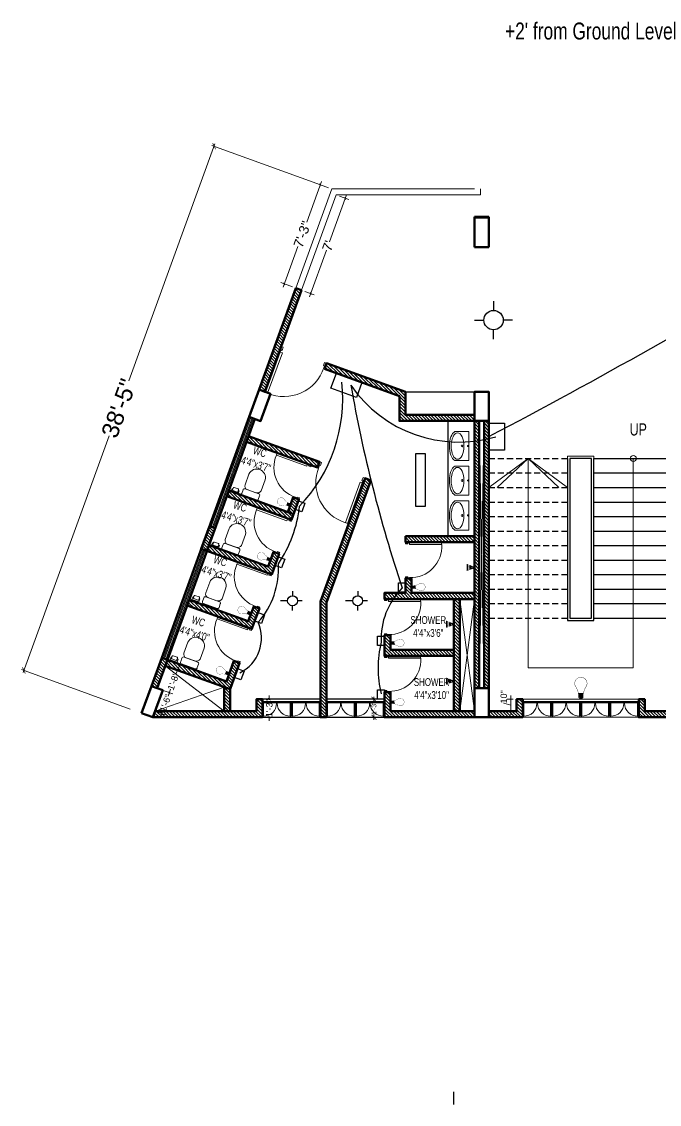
# Model space of a CAD drawing. Header units: inches. Extents: x -20263 to 10253, y -4567 to 3195.
# Drawn here: x 25 to 553, y -1824 to -929 of the extents above; entities that cross this region are included whole.
import ezdxf

# ---------------------------------------------------------------- set-up
doc = ezdxf.new("R2010")
doc.units = ezdxf.units.IN
doc.header["$MEASUREMENT"] = 0
doc.linetypes.add('DASHED2', pattern=[0.375, 0.25, -0.125])
for name, color, linetype, lineweight in [('A-TEXT', 7, 'Continuous', 5), ('ar-DOOR-WOOD', 44, 'Continuous', 0), ('column', 1, 'Continuous', 50), ('Dimension', 18, 'Continuous', 9), ('illustr-TOILET FIXTURE', 171, 'Continuous', 0), ('Main Wall', 250, 'Continuous', 13), ('window', 160, 'Continuous', 9)]:
    doc.layers.add(name, color=color, linetype=linetype, lineweight=lineweight)
for name, color, linetype in [('BOX', 7, 'Continuous'), ('conduit', 160, 'Continuous'), ('e conduit sdb to swicth', 160, 'Continuous'), ('Electrical Installation', 50, 'Continuous'), ('plug ins', 7, 'Continuous')]:
    doc.layers.add(name, color=color, linetype=linetype)
doc.layers.add('hatch brick', color=32, linetype='Continuous', lineweight=0, transparency=0.4)
doc.styles.add('SIMPLE', font='romantic.ttf')
doc.styles.get("Standard").update_dxf_attribs({"font": 'arial.ttf'})
doc.dimstyles.new('Architectural', dxfattribs={"dimtxt": 14, "dimasz": 4, "dimexe": 2, "dimexo": 10, "dimgap": 0.09, "dimtad": 0, "dimdec": 0, "dimzin": 0, "dimdsep": 46, "dimlunit": 4, "dimtxsty": 'Standard', "dimblk": 'ARCHTICK', "dimcen": 0.09, "dimdle": 2, "dimclrd": 256, "dimclre": 256, "dimclrt": 256, "dimadec": 0, "dimazin": 0, "dimtfac": 1, "dimtdec": 0, "dimtofl": 0, "dimtmove": 1, "dimatfit": 2, "dimfxl": 12, "dimtolj": 1, "dimtzin": 0, "dimlwd": -1, "dimlwe": -1, "dimarcsym": 0})
doc.dimstyles.new('Architectural small', dxfattribs={"dimtxt": 8, "dimasz": 2, "dimexe": 3, "dimexo": 3, "dimgap": 0.09, "dimtad": 0, "dimdec": 0, "dimzin": 0, "dimdsep": 46, "dimlunit": 4, "dimtxsty": 'Standard', "dimblk": 'ARCHTICK', "dimcen": 0.09, "dimdle": 3, "dimclrd": 6, "dimclre": 6, "dimclrt": 5, "dimadec": 0, "dimazin": 0, "dimtfac": 1, "dimtdec": 0, "dimtofl": 0, "dimtmove": 1, "dimatfit": 2, "dimfxl": 12, "dimtolj": 1, "dimtzin": 0, "dimlwd": 18, "dimlwe": 18, "dimarcsym": 0})

# ---------------------------------------------------------------- blocks, each defined once
blk = doc.blocks.new('_ArchTick')
at = {"color": 0, "linetype": 'ByBlock', "const_width": 0.15}
blk.add_lwpolyline([(-0.5, -0.5), (0.5, 0.5)], dxfattribs=at)
blk = doc.blocks.new('*D207')
at = {"layer": 'Defpoints', "color": 0, "transparency": 16777216}
for p in [(281.69, -1067.55), (26.85, -1465.56), (124.27, -1500.95)]:
    blk.add_point(p, dxfattribs=at)
at = {"layer": 'Dimension', "transparency": 16777216}
for p, q in [((184.96, -1030.29), (113.81, -1226.18)), ((272.29, -1064.14), (182.4, -1031.49)), ((26.17, -1467.44), (97.33, -1271.55)), ((114.87, -1497.53), (24.97, -1464.88))]:
    blk.add_line(p, q, dxfattribs=at)
at = {"layer": 'Dimension', "transparency": 16777216, "xscale": 4, "yscale": 4, "zscale": 4}
for p, rotation in [((184.28, -1032.17), 70.0371155130217), ((26.85, -1465.56), 250.0371155130217)]:
    blk.add_blockref('_ArchTick', p, dxfattribs=dict(at, rotation=rotation))
at = {"layer": 'Dimension', "transparency": 16777216, "insert": (105.57, -1248.87), "char_height": 14, "attachment_point": 5, "rotation": 70.03712}
blk.add_mtext('\\A1;38\'-5"', dxfattribs=at)
blk = doc.blocks.new('*D209')
at = {"layer": 'Defpoints', "color": 0, "transparency": 16777216}
for p in [(285.2, -1072.55), (292.81, -1075.32), (256.63, -1151.2)]:
    blk.add_point(p, dxfattribs=at)
at = {"layer": 'Dimension', "color": 6, "lineweight": 18, "transparency": 16777216}
for p, q in [((293.84, -1072.5), (279.81, -1111.13)), ((288.02, -1073.58), (295.63, -1076.34)), ((263.22, -1156.79), (277.25, -1118.16)), ((259.45, -1152.22), (267.07, -1154.99))]:
    blk.add_line(p, q, dxfattribs=at)
at = {"layer": 'Dimension', "color": 6, "lineweight": 18, "transparency": 16777216, "xscale": 2, "yscale": 2, "zscale": 2}
for p, rotation in [((292.81, -1075.32), 70.03895655917337), ((264.25, -1153.97), 250.0389565591734)]:
    blk.add_blockref('_ArchTick', p, dxfattribs=dict(at, rotation=rotation))
at = {"layer": 'Dimension', "color": 5, "transparency": 16777216, "insert": (278.53, -1114.64), "char_height": 8, "attachment_point": 5, "rotation": 70.03896}
blk.add_mtext("\\A1;7'", dxfattribs=at)
blk = doc.blocks.new('*D211')
at = {"layer": 'Defpoints', "color": 0, "transparency": 16777216}
for p in [(281.69, -1067.55), (242.38, -1146.03), (251.96, -1149.5)]:
    blk.add_point(p, dxfattribs=at)
at = {"layer": 'Dimension', "color": 6, "lineweight": 18, "transparency": 16777216}
for p, q in [((273.13, -1061.26), (260.89, -1095)), ((278.87, -1066.53), (269.29, -1063.05)), ((241.35, -1148.85), (253.6, -1115.1)), ((249.14, -1148.48), (239.56, -1145))]:
    blk.add_line(p, q, dxfattribs=at)
at = {"layer": 'Dimension', "color": 6, "lineweight": 18, "transparency": 16777216, "xscale": 2, "yscale": 2, "zscale": 2}
for p, rotation in [((272.11, -1064.08), 70.0587109803053), ((242.38, -1146.03), 250.0587109803053)]:
    blk.add_blockref('_ArchTick', p, dxfattribs=dict(at, rotation=rotation))
at = {"layer": 'Dimension', "color": 5, "transparency": 16777216, "insert": (257.24, -1105.05), "char_height": 8, "attachment_point": 5, "rotation": 70.05871}
blk.add_mtext('\\A1;7\'-3"', dxfattribs=at)
blk = doc.blocks.new('*D212')
at = {"layer": 'Defpoints', "color": 0, "transparency": 16777216}
for p in [(434.59, -1489.36), (429.84, -1499.36), (434.59, -1499.36)]:
    blk.add_point(p, dxfattribs=at)
at = {"layer": 'Dimension', "color": 6, "lineweight": 18, "transparency": 16777216}
for p, q in [((423.98, -1492.61), (423.98, -1492.43)), ((429.84, -1494.36), (423.98, -1492.61)), ((431.59, -1489.36), (426.84, -1489.36)), ((429.84, -1486.36), (429.84, -1502.36)), ((431.59, -1499.36), (426.84, -1499.36))]:
    blk.add_line(p, q, dxfattribs=at)
for p, rotation in [((429.84, -1489.36), 90), ((429.84, -1499.36), 270)]:
    blk.add_blockref('_ArchTick', p, dxfattribs=dict(at, rotation=rotation))
at = {"layer": 'Dimension', "color": 5, "transparency": 16777216, "insert": (423.98, -1487.45), "char_height": 8, "attachment_point": 5, "rotation": 90}
blk.add_mtext('\\A1;{\\H0.66667x;10"}', dxfattribs=at)
blk = doc.blocks.new('*D213')
at = {"layer": 'Defpoints', "color": 0, "transparency": 16777216}
for p in [(141.78, -1482.04), (147.2, -1484.01), (135.49, -1499.36)]:
    blk.add_point(p, dxfattribs=at)
at = {"layer": 'Dimension', "color": 6, "lineweight": 18, "transparency": 16777216}
for p, q in [((144.6, -1483.06), (150.02, -1485.03)), ((148.23, -1481.19), (146.42, -1486.16)), ((138.31, -1500.39), (143.73, -1502.36)), ((139.89, -1504.15), (141.69, -1499.18))]:
    blk.add_line(p, q, dxfattribs=at)
at = {"layer": 'Dimension', "color": 6, "lineweight": 18, "transparency": 16777216, "xscale": 2, "yscale": 2, "zscale": 2}
for p, rotation in [((147.2, -1484.01), 70.03895655909592), ((140.91, -1501.33), 250.0389565590959)]:
    blk.add_blockref('_ArchTick', p, dxfattribs=dict(at, rotation=rotation))
at = {"layer": 'Dimension', "color": 5, "transparency": 16777216, "insert": (144.06, -1492.67), "char_height": 8, "attachment_point": 5, "rotation": 70.03896}
blk.add_mtext('\\A1;{\\H0.66667x;1\'-6"}', dxfattribs=at)
blk = doc.blocks.new('*D214')
at = {"layer": 'Defpoints', "color": 0, "transparency": 16777216}
for p in [(143.88, -1461.66), (154, -1465.34), (137.08, -1480.33)]:
    blk.add_point(p, dxfattribs=at)
at = {"layer": 'Dimension', "color": 6, "lineweight": 18, "transparency": 16777216}
for p, q in [((146.7, -1462.68), (156.82, -1466.37)), ((155.02, -1462.52), (152.97, -1468.17)), ((139.9, -1481.35), (150.02, -1485.04)), ((146.18, -1486.83), (148.23, -1481.19))]:
    blk.add_line(p, q, dxfattribs=at)
at = {"layer": 'Dimension', "color": 6, "lineweight": 18, "transparency": 16777216, "xscale": 2, "yscale": 2, "zscale": 2}
for p, rotation in [((154, -1465.34), 70.00234317512712), ((147.2, -1484.01), 250.0023431751271)]:
    blk.add_blockref('_ArchTick', p, dxfattribs=dict(at, rotation=rotation))
at = {"layer": 'Dimension', "color": 5, "transparency": 16777216, "insert": (150.6, -1474.68), "char_height": 8, "attachment_point": 5, "rotation": 70.00234}
blk.add_mtext('\\A1;{\\H0.66667x;1\'-8"}', dxfattribs=at)
blk = doc.blocks.new('DOOR_45')
at = {"layer": 'ar-DOOR-WOOD'}
for p, q in [((-10968.7, 15427.4), (-10963.7, 15427.4)), ((-10968.7, 15427.4), (-10968.7, 15426.4)), ((-10963.7, 15427.4), (-10963.7, 15425.4)), ((-11008.7, 15426.4), (-11008.7, 15424.4)), ((-10968.7, 15426.4), (-11008.7, 15426.4)), ((-11008.7, 15424.4), (-10968.7, 15424.4)), ((-10968.7, 15424.4), (-10968.7, 15426.4)), ((-10968.7, 15426.4), (-10966.7, 15426.4)), ((-10966.7, 15426.4), (-10966.7, 15425.4)), ((-10966.7, 15425.4), (-10963.7, 15425.4)), ((-10968.7, 15382.4), (-10968.7, 15383.4)), ((-10968.7, 15383.4), (-10966.7, 15383.4)), ((-10968.7, 15382.4), (-10963.7, 15382.4)), ((-10966.7, 15384.4), (-10963.7, 15384.4)), ((-10966.7, 15383.4), (-10966.7, 15384.4)), ((-10963.7, 15382.4), (-10963.7, 15384.4))]:
    blk.add_line(p, q, dxfattribs=at)
for points in [[(-10963.7, 15427.4), (-10968.7, 15427.4), (-10968.7, 15426.4), (-10966.7, 15426.4), (-10966.7, 15425.4), (-10963.7, 15425.4)], [(-10968.7, 15426.4), (-11008.7, 15426.4), (-11008.7, 15424.4), (-10968.7, 15424.4)], [(-10968.7, 15383.4), (-10968.7, 15382.4), (-10963.7, 15382.4), (-10963.7, 15384.4), (-10966.7, 15384.4), (-10966.7, 15383.4)]]:
    blk.add_lwpolyline(points, close=True, dxfattribs=at)
blk.add_arc((-10969.9, 15422.3), 38.9, 176.9083, 271.677, dxfattribs=at)
blk = doc.blocks.new('T-FIX-027')
at = {"layer": 'illustr-TOILET FIXTURE'}
for p, q in [((-11843.84, 14568.89), (-11843.84, 14557.43)), ((-11843.84, 14568.89), (-11843.84, 14557.43)), ((-11843.84, 14568.89), (-11819.84, 14568.89)), ((-11843.84, 14568.89), (-11819.84, 14568.89)), ((-11819.84, 14568.89), (-11819.84, 14557.43)), ((-11819.84, 14568.89), (-11819.84, 14557.43))]:
    blk.add_line(p, q, dxfattribs=at)
for centre, radius in [((-11831.91, 14563.34), 0.762), ((-11831.91, 14563.34), 0.762), ((-11831.91, 14568.32), 0.508), ((-11831.91, 14568.32), 0.508)]:
    blk.add_circle(centre, radius, dxfattribs=at)
blk.add_ellipse((-11831.84, 14559.64), major_axis=(-10.93, 0), ratio=0.480383, dxfattribs=at)
blk.add_ellipse((-11831.84, 14559.64), major_axis=(-10.93, 0), ratio=0.480383, dxfattribs=at)
blk.add_ellipse((-11831.84, 14558.89), major_axis=(-12.37, 0), ratio=0.48498, start_param=6.528919, end_param=9.179045, dxfattribs=at)
blk.add_ellipse((-11831.84, 14558.89), major_axis=(-12.37, 0), ratio=0.48498, start_param=6.528919, end_param=9.179045, dxfattribs=at)
blk = doc.blocks.new('stair final')
blk.add_lwpolyline([(-5, 126), (17, 126), (17, -10), (-5, -10)], close=True)
for points in [[(82, 124), (82, -90), (-70, -90), (-70, 124)], [(-37.5, 124), (-37.5, -49), (49.5, -49), (49.5, 122.75)], [(17, 100), (49.5, 124), (82, 100)], [(24.2, 100), (49.5, 124)], [(49.5, 124), (75, 100)], [(82, -8), (82, -90)]]:
    blk.add_lwpolyline(points)
blk.add_circle((-37.5, 124), 2.49)
at = {"layer": 'BOX', "ltscale": 2000}
for p, q in [((-5, 124), (-70, 124)), ((-5, 112), (-70, 112)), ((-5, 100), (-70, 100)), ((-5, 88), (-70, 88)), ((-5, 76), (-70, 76)), ((-5, 64), (-70, 64)), ((-5, 52), (-70, 52)), ((-5, 40), (-70, 40)), ((-5, 28), (-70, 28)), ((-5, 16), (-70, 16)), ((-5, 4), (-70, 4)), ((-5, -8), (-70, -8)), ((0, -8), (-3, -8)), ((15, -8), (12, -8))]:
    blk.add_line(p, q, dxfattribs=at)
at = {"layer": 'BOX', "linetype": 'DASHED2', "ltscale": 20}
for p, q in [((82, 124), (17, 124)), ((82, 112), (17, 112)), ((82, 100), (17, 100)), ((82, 88), (17, 88)), ((82, 76), (17, 76)), ((82, 64), (17, 64)), ((82, 52), (17, 52)), ((82, 40), (17, 40)), ((82, 28), (17, 28)), ((82, 16), (17, 16)), ((82, 4), (17, 4)), ((82, -8), (17, -8))]:
    blk.add_line(p, q, dxfattribs=at)
at = {"layer": 'BOX', "ltscale": 2000}
for points in [[(17, 124), (17, -10), (-5, -10), (-5, 124)], [(-3, 124), (15, 124)]]:
    blk.add_lwpolyline(points, dxfattribs=at)
blk.add_lwpolyline([(15, 124), (15, -8), (-3, -8), (-3, 124)], close=True, dxfattribs=at)
blk = doc.blocks.new('wc')
at = {"linetype": 'Continuous'}
for p, q in [((17795.02, 10409.39), (17795.02, 10412.39)), ((17796.16, 10413.89), (17808.33, 10413.89)), ((17809.55, 10412.39), (17809.55, 10409.39)), ((17795.14, 10404.89), (17795.14, 10395.33)), ((17808.24, 10407.89), (17796.16, 10407.89)), ((17806.43, 10407.89), (17798.79, 10407.89)), ((17809.43, 10395.33), (17809.43, 10404.89)), ((17802.29, 10388.83), (17802.29, 10388.83))]:
    blk.add_line(p, q, dxfattribs=at)
for centre, radius, start, end in [((17796.22, 10412.67), 1.22, 92.83897, 193.07634), ((17808.28, 10412.6), 1.29, 350.39369, 88.03756), ((17796.22, 10409.11), 1.22, 166.9235, 267.16099), ((17798.7, 10404.28), 3.61, 88.6213, 170.30773), ((17806.43, 10404.89), 3, 0, 90), ((17808.21, 10409.24), 1.35, 271.20657, 6.26872), ((17802.2, 10395.91), 7.08, 184.67051, 270.73332), ((17802.38, 10395.91), 7.08, 269.26668, 355.32952)]:
    blk.add_arc(centre, radius, start, end, dxfattribs=at)
blk = doc.blocks.new('nap')
at = {"linetype": 'Continuous'}
for p, q in [((17810.88, 10410.98), (17810.88, 10413.6)), ((17810.88, 10413.6), (17817, 10413.6)), ((17811.65, 10410.98), (17810.88, 10410.98)), ((17811.65, 10410.19), (17811.65, 10411.93)), ((17812.15, 10412.43), (17815.76, 10412.43)), ((17816.26, 10411.93), (17816.26, 10410.19)), ((17817, 10410.98), (17816.26, 10410.98)), ((17817, 10413.6), (17817, 10410.98)), ((17815.76, 10409.69), (17812.15, 10409.69))]:
    blk.add_line(p, q, dxfattribs=at)
for centre, start, end in [((17812.15, 10411.93), 90, 180), ((17812.15, 10410.19), 180, 270), ((17815.76, 10411.93), 0, 90), ((17815.76, 10410.19), 270, 0)]:
    blk.add_arc(centre, 0.5, start, end, dxfattribs=at)
blk = doc.blocks.new('toilet stair block final')
h = blk.add_hatch()
h.set_pattern_fill('ANSI31', color=256, scale=15)
h.set_pattern_definition([(45, (1.7069, -4.6996), (-1.325825, 1.325825), [])])
h.paths.add_polyline_path([(145.14, -46.57), (150.14, -44.75), (150.14, -64.82), (145.14, -64.82)])
at = {"layer": 'hatch brick'}
h = blk.add_hatch(dxfattribs=at)
h.set_pattern_fill('ANSI31', color=256, scale=15)
h.paths.add_polyline_path([(85.96, 283.35), (116.45, 199.41), (121.15, 201.12), (90.63, 285.05)])
h = blk.add_hatch(dxfattribs=at)
h.set_pattern_fill('ANSI31', color=256, scale=15)
edge = h.paths.add_edge_path()
edge.add_line((67.04, 218.27), (65.33, 222.97))
edge.add_line((65.33, 222.97), (0, 199.18))
edge.add_line((0, 199.18), (0, 180.18))
edge.add_line((0, 180.18), (-57, 180.18))
edge.add_line((-57, 180.18), (-57, 175.18))
edge.add_line((-57, 175.18), (5, 175.18))
edge.add_line((5, 175.18), (5, 195.68))
edge.add_line((5, 195.68), (67.04, 218.27))
h = blk.add_hatch(dxfattribs=at)
h.set_pattern_fill('ANSI31', color=256, scale=15)
h.paths.add_polyline_path([(-233, 175.18), (-233, -45.82), (-229, -45.82), (-229, 175.18)])
h = blk.add_hatch(dxfattribs=at)
h.set_pattern_fill('ANSI31', color=256, scale=15)
h.set_pattern_definition([(45, (7, 0), (-1.325825, 1.325825), [])])
h.paths.add_polyline_path([(-225, 175.18), (-225, -45.82), (-221, -45.82), (-221, 175.18)])
h = blk.add_hatch(dxfattribs=at)
h.set_pattern_fill('ANSI31', color=256, scale=15)
h.set_pattern_definition([(45, (164, 0), (-1.325825, 1.325825), [])])
h.paths.add_polyline_path([(-69, 175.18), (-69, -45.82), (-65, -45.82), (-65, 175.18)])
h = blk.add_hatch(dxfattribs=at)
h.set_pattern_fill('ANSI31', color=256, scale=15)
h.paths.add_polyline_path([(-61, 175.18), (-61, -45.82), (-57, -45.82), (-57, 175.18)])
h = blk.add_hatch(dxfattribs=at)
h.set_pattern_fill('ANSI31', color=256, scale=15)
h.set_pattern_definition([(45, (-1.4041, 77.1201), (-1.325825, 1.325825), [])])
h.paths.add_polyline_path([(131.46, 158.06), (72.72, 136.72), (71.01, 141.42), (129.75, 162.76)])
h = blk.add_hatch(dxfattribs=at)
h.set_pattern_fill('ANSI31', color=256, scale=15)
edge = h.paths.add_edge_path()
edge.add_line((28.72, 126.06), (33.42, 127.77))
edge.add_line((33.42, 127.77), (70.4, 25.94))
edge.add_line((70.4, 25.94), (70.4, -69.82))
edge.add_line((70.4, -69.82), (65.4, -69.82))
edge.add_line((65.4, -69.82), (65.4, 25.06))
edge.add_line((65.4, 25.06), (28.72, 126.06))
h = blk.add_hatch(dxfattribs=at)
h.set_pattern_fill('ANSI31', color=256, scale=15)
h.set_pattern_definition([(45, (-1.0627, 76.1802), (-1.325825, 1.325825), [])])
edge = h.paths.add_edge_path()
edge.add_line((94.28, 93.48), (88.13, 110.4))
edge.add_line((88.13, 110.4), (92.83, 112.11))
edge.add_line((92.83, 112.11), (97.27, 99.88))
edge.add_line((97.27, 99.88), (146.14, 117.64))
edge.add_line((146.14, 117.64), (147.85, 112.94))
edge.add_line((147.85, 112.94), (94.28, 93.48))
h = blk.add_hatch(dxfattribs=at)
h.set_pattern_fill('ANSI31', color=256, scale=15)
h.set_pattern_definition([(45, (-56625.152, -18759.7349), (-1.325825215, 1.325825215), [])])
edge = h.paths.add_edge_path()
edge.add_line((157.41, 86.62), (162.11, 88.33))
edge.add_line((162.11, 88.33), (168.94, 69.53))
edge.add_line((168.94, 69.53), (164.23, 67.82))
edge.add_line((164.23, 67.82), (157.4, 86.62))
h = blk.add_hatch(dxfattribs=at)
h.set_pattern_fill('ANSI31', color=256, scale=15)
h.paths.add_polyline_path([(0, 80), (0, 75), (-57, 75), (-57, 80)])
h = blk.add_hatch(dxfattribs=at)
h.set_pattern_fill('ANSI31', color=256, scale=15)
h.set_pattern_definition([(45, (15.3236, 31.0638), (-1.325825, 1.325825), [])])
edge = h.paths.add_edge_path()
edge.add_line((110.66, 48.37), (104.52, 65.29))
edge.add_line((104.52, 65.29), (109.22, 66.99))
edge.add_line((109.22, 66.99), (113.66, 54.77))
edge.add_line((113.66, 54.77), (162.52, 72.52))
edge.add_line((162.52, 72.52), (164.23, 67.82))
edge.add_line((164.23, 67.82), (110.66, 48.37))
h = blk.add_hatch(dxfattribs=at)
h.set_pattern_fill('ANSI31', color=256, scale=15)
h.paths.add_polyline_path([(0, 28), (-57, 28), (-57, 33), (-5, 33), (-5, 45), (0, 45), (0, 33), (17.4, 33), (17.4, 28)])
h = blk.add_hatch(dxfattribs=at)
h.set_pattern_fill('ANSI31', color=256, scale=15)
h.paths.add_polyline_path([(-45, -64.82), (-40, -64.82), (-40, 28), (-45, 28)])
h = blk.add_hatch(dxfattribs=at)
h.set_pattern_fill('ANSI31', color=256, scale=15)
h.set_pattern_definition([(45, (15.3236, 31.0638), (-1.325825, 1.325825), [])])
h.paths.add_polyline_path([(125.34, 7.95), (120.9, 20.17), (125.6, 21.88), (130.04, 9.66), (178.91, 27.41), (180.62, 22.71), (127.05, 3.25)])
h = blk.add_hatch(dxfattribs=at)
h.set_pattern_fill('ANSI31', color=256, scale=15)
h.set_pattern_definition([(45, (17.4023, 0), (-1.325825, 1.325825), [])])
h.paths.add_polyline_path([(-40, -14), (12.4, -14), (12.4, -2), (17.4, -2), (17.4, -19), (-40, -19)])
h = blk.add_hatch(dxfattribs=at)
h.set_pattern_fill('ANSI31', color=256, scale=15)
h.set_pattern_definition([(45, (33.4168, -18.7522), (-1.325825, 1.325825), [])])
h.paths.add_polyline_path([(143.44, -41.87), (137.29, -24.95), (141.99, -23.24), (148.14, -40.16), (197.01, -22.41), (198.72, -27.11), (145.14, -46.57)])
h = blk.add_hatch(dxfattribs=at)
h.set_pattern_fill('ANSI31', color=256, scale=15)
h.paths.add_polyline_path([(201.71, -20.7), (197.01, -22.41), (205.51, -45.81), (210.21, -44.1)])
h = blk.add_hatch(dxfattribs=at)
h.set_pattern_fill('ANSI31', color=256, scale=15)
h.paths.add_polyline_path([(12.4, -64.82), (0, -64.82), (-57, -64.82), (-57, -69.82), (17.4, -69.82), (17.4, -49), (12.4, -49)])
h = blk.add_hatch(dxfattribs=at)
h.set_pattern_fill('ANSI31', color=256, scale=15)
h.paths.add_polyline_path([(-193, -64.82), (-193, -54.82), (-198, -54.82), (-198, -64.82), (-221, -64.82), (-221, -69.82), (-193, -69.82)])
h = blk.add_hatch(dxfattribs=at)
h.set_pattern_fill('ANSI31', color=256, scale=15)
h.paths.add_polyline_path([(-97, -64.82), (-97, -69.82), (-69, -69.82), (-69, -64.82), (-92, -64.82), (-92, -54.82), (-97, -54.82)])
h = blk.add_hatch(dxfattribs=at)
h.set_pattern_fill('ANSI31', color=256, scale=15)
h.paths.add_polyline_path([(118.4, -54.82), (123.4, -54.82), (123.4, -64.82), (207.11, -64.82), (208.92, -69.82), (118.4, -69.82)])
for points in [[(-62, 367), (-62, 362), (57.4, 362), (85.96, 283.35)], [(90.63, 285.05), (60.9, 367), (-57, 367)], [(-229, 175.18), (-225, -45.82)], [(-229, -45.82), (-225, 175.18)], [(-65, -45.82), (-61, 175.18)], [(-65, 175.18), (-61, -45.82)], [(-57, 28), (-45, -64.82)], [(-57, -64.82), (-45, 28)], [(150.14, -64.82), (198.72, -27.11)], [(150.14, -44.75), (207.11, -64.82)]]:
    blk.add_lwpolyline(points)
at = {"color": 0, "lineweight": 50}
for points in [[(85.96, 283.35), (116.45, 199.41), (121.15, 201.12), (90.63, 285.05), (85.96, 283.35)], [(67.04, 218.27), (65.33, 222.97), (0, 199.18), (0, 180.18), (-57, 180.18), (-57, 175.18), (5, 175.18), (5, 195.68), (67.04, 218.27)], [(124.63, 176.85), (197.01, -22.41), (201.71, -20.7), (129.33, 178.56)], [(28.72, 126.06), (33.42, 127.77), (70.4, 25.94), (70.4, -69.82), (65.4, -69.82), (65.4, 25.06), (28.72, 126.06)], [(94.28, 93.48), (88.13, 110.4), (92.83, 112.11), (97.27, 99.88), (146.14, 117.64), (147.85, 112.94), (94.28, 93.48), (94.28, 93.48)], [(157.41, 86.62), (162.11, 88.33), (168.94, 69.53), (164.23, 67.82), (157.4, 86.62)], [(0, 80), (0, 75), (-57, 75), (-57, 80), (0, 80)], [(110.66, 48.37), (104.52, 65.29), (109.22, 66.99), (113.66, 54.77), (162.52, 72.52), (164.23, 67.82), (110.66, 48.37), (110.66, 48.37)], [(0, 28), (-57, 28), (-57, 33), (-5, 33), (-5, 45), (0, 45), (0, 33), (17.4, 33), (17.4, 28), (0, 28)], [(125.34, 7.95), (120.9, 20.17), (125.6, 21.88), (130.04, 9.66), (178.91, 27.41), (180.62, 22.71), (127.05, 3.25), (125.34, 7.95)], [(143.44, -41.87), (137.29, -24.95), (141.99, -23.24), (148.14, -40.16), (197.01, -22.41), (198.72, -27.11), (145.14, -46.57), (143.44, -41.87)], [(12.4, -64.82), (0, -64.82), (0, -64.82), (-57, -64.82), (-57, -69.82), (17.4, -69.82), (17.4, -69.82), (17.4, -49), (12.4, -49), (12.4, -64.82)]]:
    blk.add_lwpolyline(points, dxfattribs=at)
at = {"color": 1, "lineweight": 50}
blk.add_lwpolyline([(-57, 175.18), (-69, 175.18), (-69, 199.18), (-57, 199.18), (-57, 175.18)], dxfattribs=at)
for points in [[(129.33, 178.56), (121.14, 201.12), (111.74, 197.7), (119.93, 175.15)], [(218.32, -66.4), (210.21, -44.07), (200.81, -47.49), (208.92, -69.82)]]:
    blk.add_lwpolyline(points, close=True, dxfattribs=at)
at = {"color": 0, "lineweight": 50}
for points in [[(-61, 175.18), (-61, -45.82), (-57, -45.82), (-57, 175.18)], [(131.46, 158.06), (72.72, 136.72), (71.01, 141.42), (129.75, 162.76)], [(147.85, 112.94), (94.28, 93.48), (92.57, 98.18), (146.14, 117.64)], [(-45, -64.82), (-40, -64.82), (-40, 28), (-45, 28)], [(-40, -14), (12.4, -14), (12.4, -2), (17.4, -2), (17.4, -19), (-40, -19)], [(201.71, -20.7), (197.01, -22.41), (205.51, -45.81), (210.21, -44.1)], [(145.14, -46.57), (150.14, -44.75), (150.14, -64.82), (145.14, -64.82)], [(-193, -64.82), (-193, -54.82), (-198, -54.82), (-198, -64.82), (-221, -64.82), (-221, -69.82), (-193, -69.82)], [(-97, -64.82), (-97, -69.82), (-69, -69.82), (-69, -64.82), (-92, -64.82), (-92, -54.82), (-97, -54.82)], [(118.4, -54.82), (118.4, -54.82), (123.4, -54.82), (123.4, -64.82), (207.11, -64.82), (208.92, -69.82), (118.4, -69.82)]]:
    blk.add_lwpolyline(points, close=True, dxfattribs=at)
blk.add_lwpolyline([(-193, -69.82), (-97, -69.82), (-97, -54.82), (-193, -54.82)], close=True)
at = {"layer": 'BOX', "ltscale": 2000}
for p, q in [((0, 199.18), (-57, 199.18)), ((-57, 175.18), (-57, 80.18)), ((-35, 175.18), (-35, 80.18))]:
    blk.add_line(p, q, dxfattribs=at)
for points in [[(65.4, -69.82), (17.4, -69.82), (17.4, -54.82), (65.4, -54.82)], [(118.4, -69.82), (70.4, -69.82), (70.4, -54.82), (118.4, -54.82)]]:
    blk.add_lwpolyline(points, close=True, dxfattribs=at)
at = {"layer": 'Main Wall', "color": 1, "lineweight": 50}
for points in [[(-233, 175.18), (-221, 175.18), (-221, 199.18), (-233, 199.18), (-233, 175.18)], [(-233, -69.82), (-221, -69.82), (-221, -45.82), (-233, -45.82), (-233, -69.82)], [(-69, -69.82), (-57, -69.82), (-57, -45.82), (-69, -45.82), (-69, -69.82)]]:
    blk.add_lwpolyline(points, dxfattribs=at)
at = {"layer": 'Main Wall', "color": 0, "lineweight": 50}
for points in [[(-233, 175.18), (-233, -45.82), (-229, -45.82), (-229, 175.18)], [(-225, 175.18), (-225, -45.82), (-221, -45.82), (-221, 175.18)], [(-69, 175.18), (-69, -45.82), (-65, -45.82), (-65, 175.18)]]:
    blk.add_lwpolyline(points, close=True, dxfattribs=at)
at = {"layer": 'window', "ltscale": 2000}
for points in [[(158.82, 87.14), (126.05, 177.37)], [(159.76, 87.48), (126.98, 177.71)], [(160.7, 87.82), (127.92, 178.05)], [(198.42, -21.9), (165.65, 68.34)], [(199.36, -21.55), (166.59, 68.68)], [(200.3, -21.21), (167.53, 69.02)]]:
    blk.add_lwpolyline(points, dxfattribs=at)
at = {"extrusion": (0, 0, -1)}
for p, xscale, yscale, zscale, rotation in [((16117.31, 4701.45), 0.8888892124533201, 0.8888892124533201, -0.8888892124533201, 69.99006771556789), ((3281.08, -12023.71), 0.6666666666666669, 0.6666666666666669, -0.6666666666666669, 340.0389565718659), ((3264.7, -12068.82), 0.6666666666666669, 0.6666666666666669, -0.6666666666666669, 340.0389565718659), ((3248.31, -12113.94), 0.6666666666666669, 0.6666666666666669, -0.6666666666666669, 340.0389565718659), ((3231.93, -12159.05), 0.6666666666666669, 0.6666666666666669, -0.6666666666666669, 340.0389565718659)]:
    blk.add_blockref('DOOR_45', p, dxfattribs=dict(at, xscale=xscale, yscale=yscale, zscale=zscale, rotation=rotation))
blk.add_blockref('stair final', (-151, 20.18))
at = {"extrusion": (0, 0, -1), "zscale": -1, "rotation": 160.0389565718658}
for name, p in [('wc', (20158.79, 3822.37)), ('nap', (20157.38, 3822.57)), ('wc', (20142.41, 3777.25)), ('nap', (20141, 3777.46)), ('wc', (20126.36, 3733.08)), ('nap', (20124.95, 3733.28)), ('wc', (20108.27, 3683.26)), ('nap', (20106.86, 3683.46))]:
    blk.add_blockref(name, p, dxfattribs=at)
at = {"xscale": 0.666666606798147, "yscale": 0.666666606798147, "zscale": 0.666666606798147}
for p in [(7309.17, -10209.96), (7326.57, -10256.96), (7326.57, -10303.96)]:
    blk.add_blockref('DOOR_45', p, dxfattribs=at)
at = {"layer": 'illustr-TOILET FIXTURE', "extrusion": (0, 0, -1), "zscale": -1, "rotation": 270}
for p in [(-14516.54, -11677.4), (-14516.54, -11705.92), (-14516.54, -11734.81)]:
    blk.add_blockref('T-FIX-027', p, dxfattribs=at)
at = {"layer": 'Main Wall', "xscale": 0.888888888888914, "yscale": 0.888888888888914, "zscale": 0.888888888888914, "rotation": 109.9621850072985}
blk.add_blockref('DOOR_45', (9595.65, 13969.5), dxfattribs=at)
blk = doc.blocks.new('DOOR_40')
at = {"layer": 'ar-DOOR-WOOD'}
for p, q in [((-11029.1, 15421.4), (-11064.1, 15421.4)), ((-11064.1, 15421.4), (-11064.1, 15419.4)), ((-11064.1, 15419.4), (-11029.1, 15419.4)), ((-11029.1, 15422.4), (-11024.1, 15422.4)), ((-11029.1, 15422.4), (-11029.1, 15421.4)), ((-11029.1, 15419.4), (-11029.1, 15421.4)), ((-11029.1, 15421.4), (-11027.1, 15421.4)), ((-11027.1, 15421.4), (-11027.1, 15420.4)), ((-11027.1, 15420.4), (-11024.1, 15420.4)), ((-11024.1, 15422.4), (-11024.1, 15420.4)), ((-11029.1, 15383.4), (-11027.1, 15383.4)), ((-11029.1, 15382.4), (-11029.1, 15383.4)), ((-11029.1, 15382.4), (-11024.1, 15382.4)), ((-11027.1, 15383.4), (-11027.1, 15384.4)), ((-11027.1, 15384.4), (-11024.1, 15384.4)), ((-11024.1, 15382.4), (-11024.1, 15384.4))]:
    blk.add_line(p, q, dxfattribs=at)
blk.add_arc((-11029.4, 15418.2), 34.8, 178.03, 270.3561, dxfattribs=at)
blk = doc.blocks.new('ftt')
at = {"layer": 'plug ins', "linetype": 'Continuous'}
for p, q in [((76688.16, 107266.81), (76688.07, 107267.06)), ((76688.16, 107266.81), (76688.07, 107267.06)), ((76688.3, 107266.45), (76688.2, 107266.7)), ((76688.3, 107266.45), (76688.2, 107266.7)), ((76688.44, 107266.09), (76688.34, 107266.34)), ((76688.44, 107266.09), (76688.34, 107266.34)), ((76688.77, 107266.81), (76688.7, 107267.06)), ((76688.87, 107266.45), (76688.8, 107266.7)), ((76688.97, 107266.09), (76688.9, 107266.34)), ((76689.34, 107266.81), (76689.3, 107267.06)), ((76689.41, 107266.45), (76689.36, 107266.7)), ((76689.47, 107266.09), (76689.43, 107266.34)), ((76689.9, 107266.81), (76689.87, 107267.06)), ((76689.93, 107266.45), (76689.91, 107266.7)), ((76689.96, 107266.09), (76689.94, 107266.34)), ((76690.44, 107266.81), (76690.44, 107267.06)), ((76690.44, 107266.45), (76690.44, 107266.7)), ((76690.44, 107266.09), (76690.44, 107266.34)), ((76690.92, 107266.09), (76690.94, 107266.34)), ((76690.95, 107266.45), (76690.98, 107266.7)), ((76690.99, 107266.81), (76691.01, 107267.06)), ((76691.41, 107266.09), (76691.46, 107266.34)), ((76691.48, 107266.45), (76691.52, 107266.7)), ((76691.54, 107266.81), (76691.59, 107267.06)), ((76691.91, 107266.09), (76691.98, 107266.34)), ((76692.01, 107266.45), (76692.09, 107266.7)), ((76692.12, 107266.81), (76692.19, 107267.06)), ((76692.45, 107266.09), (76692.54, 107266.34)), ((76692.58, 107266.45), (76692.68, 107266.7)), ((76692.72, 107266.81), (76692.82, 107267.06)), ((76688.98, 107264.67), (76688.89, 107264.92)), ((76688.98, 107264.67), (76688.89, 107264.92)), ((76689.12, 107264.31), (76689.02, 107264.56)), ((76689.12, 107264.31), (76689.02, 107264.56)), ((76689.26, 107263.95), (76689.16, 107264.2)), ((76689.26, 107263.95), (76689.16, 107264.2)), ((76689.37, 107264.67), (76689.3, 107264.92)), ((76689.39, 107263.6), (76689.3, 107263.85)), ((76689.39, 107263.6), (76689.3, 107263.85)), ((76689.47, 107264.31), (76689.4, 107264.56)), ((76689.44, 107263.47), (76691.44, 107263.47)), ((76690.06, 107261.85), (76689.44, 107263.47)), ((76690.06, 107261.85), (76689.44, 107263.47)), ((76690.06, 107261.85), (76689.44, 107263.47)), ((76689.57, 107263.95), (76689.5, 107264.2)), ((76689.67, 107263.6), (76689.6, 107263.85)), ((76689.74, 107264.67), (76689.69, 107264.92)), ((76689.8, 107264.31), (76689.76, 107264.56)), ((76689.87, 107263.95), (76689.82, 107264.2)), ((76689.93, 107263.6), (76689.89, 107263.85)), ((76690.06, 107261.85), (76690.06, 107260.87)), ((76690.09, 107264.67), (76690.07, 107264.92)), ((76690.12, 107264.31), (76690.1, 107264.56)), ((76690.16, 107263.95), (76690.13, 107264.2)), ((76690.19, 107263.6), (76690.17, 107263.85)), ((76690.44, 107264.67), (76690.44, 107264.92)), ((76690.44, 107264.31), (76690.44, 107264.56)), ((76690.44, 107263.95), (76690.44, 107264.2)), ((76690.44, 107263.6), (76690.44, 107263.85)), ((76690.69, 107263.6), (76690.71, 107263.85)), ((76690.72, 107263.95), (76690.74, 107264.2)), ((76690.75, 107264.31), (76690.78, 107264.56)), ((76690.79, 107264.67), (76690.81, 107264.92)), ((76690.81, 107261.85), (76691.44, 107263.47)), ((76690.81, 107261.85), (76690.81, 107260.87)), ((76690.94, 107263.6), (76690.99, 107263.85)), ((76691.01, 107263.95), (76691.06, 107264.2)), ((76691.08, 107264.31), (76691.12, 107264.56)), ((76691.14, 107264.67), (76691.19, 107264.92)), ((76691.21, 107263.6), (76691.28, 107263.85)), ((76691.31, 107263.95), (76691.38, 107264.2)), ((76691.41, 107264.31), (76691.48, 107264.56)), ((76691.48, 107263.6), (76691.58, 107263.85)), ((76691.51, 107264.67), (76691.58, 107264.92)), ((76691.62, 107263.95), (76691.72, 107264.2)), ((76691.76, 107264.31), (76691.85, 107264.56)), ((76691.9, 107264.67), (76691.99, 107264.92))]:
    blk.add_line(p, q, dxfattribs=at)
blk = doc.blocks.new('drter')
at = {"layer": 'plug ins', "rotation": 90}
blk.add_blockref('ftt', (183966.31, 30586.27), dxfattribs=at)
blk = doc.blocks.new('*D202')
at = {"layer": 'Defpoints', "color": 0, "transparency": 16777216}
for p in [(224.19, -1489.36), (224.19, -1504.36), (229.93, -1504.36)]:
    blk.add_point(p, dxfattribs=at)
at = {"layer": 'Dimension', "color": 6, "lineweight": 18, "transparency": 16777216}
for p, q in [((227.19, -1489.36), (232.93, -1489.36)), ((229.93, -1486.36), (229.93, -1489.94)), ((227.19, -1504.36), (232.93, -1504.36)), ((229.93, -1507.36), (229.93, -1503.79))]:
    blk.add_line(p, q, dxfattribs=at)
at = {"layer": 'Dimension', "color": 6, "lineweight": 18, "transparency": 16777216, "xscale": 2, "yscale": 2, "zscale": 2}
for p, rotation in [((229.93, -1489.36), 90), ((229.93, -1504.36), 270)]:
    blk.add_blockref('_ArchTick', p, dxfattribs=dict(at, rotation=rotation))
at = {"layer": 'Dimension', "color": 5, "transparency": 16777216, "insert": (229.93, -1496.86), "char_height": 8, "attachment_point": 5, "rotation": 90}
blk.add_mtext('\\A1;{\\H0.66667x;1\'-3"}', dxfattribs=at)
blk = doc.blocks.new('*D203')
at = {"layer": 'Defpoints', "color": 0, "transparency": 16777216}
for p in [(325.19, -1489.36), (316.53, -1504.36), (325.19, -1504.36)]:
    blk.add_point(p, dxfattribs=at)
at = {"layer": 'Dimension', "transparency": 16777216}
for p, q in [((315.19, -1489.36), (314.53, -1489.36)), ((316.53, -1487.36), (316.53, -1491.65)), ((316.53, -1506.36), (316.53, -1502.08)), ((315.19, -1504.36), (314.53, -1504.36))]:
    blk.add_line(p, q, dxfattribs=at)
at = {"layer": 'Dimension', "transparency": 16777216, "xscale": 4, "yscale": 4, "zscale": 4}
for p, rotation in [((316.53, -1489.36), 90), ((316.53, -1504.36), 270)]:
    blk.add_blockref('_ArchTick', p, dxfattribs=dict(at, rotation=rotation))
at = {"layer": 'Dimension', "transparency": 16777216, "insert": (316.53, -1496.86), "char_height": 14, "attachment_point": 5, "rotation": 90}
blk.add_mtext('\\A1;{\\H0.28571x;1\'-3"}', dxfattribs=at)
blk = doc.blocks.new('LED')
for p, q in [((-12.1, -25.6), (11.9, -25.6)), ((-11.6, -7.7), (11.7, -7.7)), ((-11.6, -11), (11.7, -9.6)), ((-11.6, -13.3), (11.7, -11.8)), ((-11.5, -15.5), (11.8, -14.1)), ((-11.3, -17.8), (11.9, -16.3)), ((-11.2, -20), (12.1, -18.6)), ((-11.2, -22.2), (12.1, -20.8)), ((-11.2, -24.5), (12.1, -23.1))]:
    blk.add_line(p, q)
at = {"lineweight": 9}
blk.add_line((7.8, -3.1), (-7.8, -3.1), dxfattribs=at)
for points, const_width in [([(5.3, 0), (5.4, 0), (5.7, 0), (6.1, -0.1), (6.6, -0.3), (7, -0.6), (7.2, -0.9), (7.4, -1.2), (7.5, -1.5), (7.7, -2), (7.7, -2.5), (7.8, -3.1), (7.7, -2.5), (7.7, -2), (7.5, -1.5), (7.4, -1.2), (7.2, -0.9), (7, -0.6), (6.6, -0.3), (6.1, -0.1), (5.7, 0), (5.4, 0), (5.3, 0), (-5.3, 0), (-5.4, 0), (-5.5, 0), (-5.8, 0), (-6.1, -0.1), (-6.4, -0.2), (-6.7, -0.5), (-7, -0.7), (-7.3, -1.1), (-7.6, -1.7), (-7.7, -2.3), (-7.8, -3.1), (-7.8, -3.1), (-7.9, -3.2), (-8.1, -3.2), (-8.3, -3.3), (-8.9, -3.6), (-9.6, -4.1), (-10.3, -4.7), (-11, -5.4), (-11.2, -5.9), (-11.4, -6.4), (-11.6, -7), (-11.6, -7.7), (-12.2, -7.7), (-12.1, -26)], 2), ([(-5.3, 0), (-5.4, 0), (-5.5, 0), (-5.8, 0), (-6.1, -0.1), (-6.4, -0.2), (-6.7, -0.5), (-7, -0.7), (-7.3, -1.1), (-7.6, -1.7), (-7.7, -2.3), (-7.8, -3.1)], 1), ([(-0.1, -111.1), (-0.2, -111.1), (-1, -111.1), (-1.8, -111.1), (-2.6, -111.1), (-3.4, -111), (-4.2, -110.9), (-5, -110.8), (-5.8, -110.6), (-6.6, -110.5), (-7.4, -110.3), (-8.1, -110.1), (-8.9, -109.9), (-9.6, -109.7), (-10.4, -109.5), (-11.1, -109.2), (-11.8, -108.9), (-12.5, -108.7), (-13.2, -108.3), (-13.9, -108), (-14.6, -107.7), (-15.3, -107.3), (-16, -106.9), (-16.6, -106.6), (-17.3, -106.2), (-17.9, -105.7), (-18.5, -105.3), (-19.2, -104.8), (-19.8, -104.4), (-20.4, -103.9), (-20.9, -103.4), (-21.5, -102.9), (-22.1, -102.4), (-22.6, -101.9), (-23.1, -101.3), (-23.7, -100.8), (-24.2, -100.2), (-24.6, -99.6), (-25.1, -99), (-25.6, -98.4), (-26, -97.8), (-26.5, -97.2), (-26.9, -96.5), (-27.3, -95.9), (-27.7, -95.2), (-28.1, -94.6), (-28.4, -93.9), (-28.8, -93.2), (-29.1, -92.5), (-29.4, -91.8), (-29.7, -91.1), (-30, -90.4), (-30.2, -89.6), (-30.5, -88.9), (-30.7, -88.1), (-30.9, -87.4), (-31.1, -86.6), (-31.2, -85.9), (-31.4, -85.1), (-31.5, -84.3), (-31.6, -83.5), (-31.7, -82.7), (-31.8, -81.9), (-31.8, -81.1), (-31.9, -80.3), (-31.9, -79.5), (-31.9, -78.2), (-31.8, -77), (-31.7, -75.8), (-31.5, -74.6), (-31.3, -73.4), (-31.1, -72.2), (-30.8, -71.1), (-30.4, -69.9), (-30, -68.8), (-29.6, -67.7), (-29.2, -66.6), (-22.1, -55), (-14.6, -35.3), (-14.1, -29.7), (-14.1, -27.1), (-12.1, -25.6)], 1.8), ([(-0.1, -111.1), (0, -111.1), (0.8, -111.1), (1.6, -111.1), (2.5, -111.1), (3.3, -111), (4, -110.9), (4.8, -110.8), (5.6, -110.6), (6.4, -110.5), (7.2, -110.3), (7.9, -110.1), (8.7, -109.9), (9.4, -109.7), (10.2, -109.5), (10.9, -109.2), (11.6, -108.9), (12.3, -108.7), (13, -108.3), (13.7, -108), (14.4, -107.7), (15.1, -107.3), (15.8, -106.9), (16.4, -106.6), (17.1, -106.2), (17.7, -105.7), (18.3, -105.3), (19, -104.8), (19.6, -104.4), (20.2, -103.9), (20.7, -103.4), (21.3, -102.9), (21.9, -102.4), (22.4, -101.9), (22.9, -101.3), (23.5, -100.8), (24, -100.2), (24.5, -99.6), (24.9, -99), (25.4, -98.4), (25.8, -97.8), (26.3, -97.2), (26.7, -96.5), (27.1, -95.9), (27.5, -95.2), (27.9, -94.6), (28.2, -93.9), (28.6, -93.2), (28.9, -92.5), (29.2, -91.8), (29.5, -91.1), (29.8, -90.4), (30, -89.6), (30.3, -88.9), (30.5, -88.1), (30.7, -87.4), (30.9, -86.6), (31, -85.9), (31.2, -85.1), (31.3, -84.3), (31.4, -83.5), (31.5, -82.7), (31.6, -81.9), (31.6, -81.1), (31.7, -80.3), (31.7, -79.5), (31.7, -78.2), (31.6, -77), (31.5, -75.8), (31.3, -74.6), (31.1, -73.4), (30.9, -72.2), (30.6, -71.1), (30.2, -69.9), (29.9, -68.8), (29.4, -67.7), (29, -66.6), (21.9, -55), (14.4, -35.3), (13.9, -29.7), (13.9, -27.1), (11.9, -25.6)], 1.8), ([(11.9, -26.1), (11.9, -7.7), (11.7, -7.7), (11.6, -7), (11.4, -6.4), (11.2, -5.9), (11, -5.4), (10.3, -4.7), (9.6, -4.1), (8.9, -3.6), (8.3, -3.3), (7.9, -3.2), (7.8, -3.1), (7.8, -3.1)], 2)]:
    blk.add_lwpolyline(points, dxfattribs=dict(const_width=const_width))
at = {"color": 7, "lineweight": 20}
blk.add_open_spline([(-9.8, -25.6), (-9.8, -25.6), (9.4, -25.6), (9.4, -25.6)], degree=3, dxfattribs=at)

msp = doc.modelspace()

# ---------------------------------------------------------------- linework, layer by layer
at = {"color": 30, "true_color": 0xf8991e}
for p, q in [((415.495, -1160.265), (415.495, -1167.952)), ((399.774, -1175.986), (407.461, -1175.986)), ((431.216, -1175.986), (423.529, -1175.986)), ((415.495, -1191.707), (415.495, -1184.02)), ((249.173, -1399.998), (249.173, -1403.926)), ((303.066, -1399.998), (303.066, -1403.926)), ((245.068, -1408.031), (239.164, -1408.031)), ((249.173, -1416.065), (249.173, -1412.137)), ((257.207, -1408.031), (253.278, -1408.031)), ((298.961, -1408.031), (293.058, -1408.031)), ((303.066, -1416.065), (303.066, -1412.137)), ((311.1, -1408.031), (307.172, -1408.031))]:
    msp.add_line(p, q, dxfattribs=at)
at = {"ltscale": 2000}
msp.add_lwpolyline([(411.593, -1115.552), (399.593, -1115.552), (399.593, -1091.552), (411.593, -1091.552)], close=True, dxfattribs=at)
at = {"color": 116, "true_color": 0x136734}
for points in [[(285.422, -1219.872), (306.571, -1227.572), (302.096, -1239.866), (280.947, -1232.167)], [(424.614, -1261.062), (424.614, -1283.57), (411.531, -1283.57), (411.531, -1261.062)], [(254.004, -1325.403), (259.459, -1327.385), (256.843, -1334.587), (251.388, -1332.606)], [(237.256, -1371.605), (242.711, -1373.586), (240.095, -1380.788), (234.64, -1378.807)], [(336.789, -1393.173), (342.593, -1393.173), (342.593, -1400.836), (336.789, -1400.836)], [(220.556, -1417.57), (226.011, -1419.552), (223.395, -1426.754), (217.94, -1424.772)], [(319.387, -1437.386), (325.19, -1437.386), (325.19, -1445.048), (319.387, -1445.048)], [(203.637, -1464.109), (209.092, -1466.091), (206.477, -1473.293), (201.022, -1471.312)], [(319.387, -1481.702), (325.19, -1481.702), (325.19, -1489.365), (319.387, -1489.365)]]:
    msp.add_lwpolyline(points, close=True, dxfattribs=at)
at = {"color": 150}
for points in [[(224.19, -1491.365), (272.19, -1491.365), (272.19, -1492.365), (224.19, -1492.365)], [(224.19, -1491.365), (271.59, -1491.365), (271.59, -1491.865), (224.19, -1491.865)], [(277.19, -1491.365), (325.19, -1491.365), (325.19, -1492.365), (277.19, -1492.365)], [(277.19, -1491.365), (324.59, -1491.365), (324.59, -1491.865), (277.19, -1491.865)], [(439.593, -1491.365), (534.993, -1491.365), (534.993, -1492.365), (439.593, -1492.365)], [(439.593, -1491.365), (534.993, -1491.365), (534.993, -1491.865), (439.593, -1491.865)]]:
    msp.add_lwpolyline(points, close=True, dxfattribs=at)
at = {"color": 30, "true_color": 0xf8991e}
for centre, radius in [((415.495, -1175.986), 8.034), ((249.173, -1408.031), 4.105), ((303.066, -1408.031), 4.105)]:
    msp.add_circle(centre, radius, dxfattribs=at)
at = {"layer": 'column', "ltscale": 2000}
for p, q in [((399.593, -1090.552), (411.593, -1090.552)), ((399.593, -1090.552), (399.593, -1115.552)), ((399.593, -1090.552), (411.593, -1090.552)), ((399.593, -1090.552), (399.593, -1115.552)), ((411.593, -1090.552), (411.593, -1115.552)), ((411.593, -1090.552), (411.593, -1115.552)), ((411.593, -1115.552), (399.593, -1115.552)), ((411.593, -1115.552), (399.593, -1115.552))]:
    msp.add_line(p, q, dxfattribs=at)
at = {"layer": 'conduit', "color": 114, "true_color": 0x139b48}
for centre, radius, start, end in [((-1901.678, 3141.035), 4982.831, 297.660777, 301.171918), ((162.287, -1240.99), 128.412, 316.202936, 6.090746), ((386.731, -1168.506), 108.313, 214.506055, 286.489048), ((1403.833, -1038.289), 1122.823, 189.823873, 198.650688), ((151.224, -1318.615), 104.358, 325.738897, 353.811384), ((170.869, -1381.353), 66.724, 318.27352, 3.426827), ((382.145, -1439.667), 59.732, 134.910754, 182.588235), ((191.369, -1438.765), 32.054, 296.110978, 23.929611), ((411.224, -1463.615), 91.259, 166.534792, 193.465208)]:
    msp.add_arc(centre, radius, start, end, dxfattribs=at)
at = {"layer": 'e conduit sdb to swicth'}
msp.add_line((382.692, -1824.32), (382.692, -1814.086), dxfattribs=at)
at = {"layer": 'Electrical Installation', "color": 32, "true_color": 0xcd6928}
for p, q in [((351.183, -1286.356), (358.958, -1286.33)), ((351.211, -1330.164), (351.183, -1286.356)), ((358.958, -1286.33), (359.031, -1330.128)), ((359.031, -1330.128), (351.211, -1330.164))]:
    msp.add_line(p, q, dxfattribs=at)

# ---------------------------------------------------------------- block references
at = {"color": 1}
for p, xscale, yscale, zscale, rotation in [((247.221, -1329.148), 0.1009623816748633, 0.1009623816748633, 0.1009623816748633, 247.2534811011758), ((230.665, -1374.278), 0.1009623816748633, 0.1009623816748633, 0.1009623816748633, 247.2534811011758), ((347.69, -1396.738), -0.1009623816748633, 0.1009623816748633, 0.1009623816748633, 90.8567684996851), ((214.488, -1418.828), 0.1009623816748633, 0.1009623816748633, 0.1009623816748633, 247.2534811011758), ((330.253, -1442.989), -0.1009623816748633, 0.1009623816748633, 0.1009623816748633, 90.8567684996851), ((196.536, -1468.581), 0.1009623816748633, 0.1009623816748633, 0.1009623816748633, 247.2534811011758), ((487.768, -1489.026), 0.1600169301085914, 0.1600169301085914, 0.1600169301085914, 180.0489376703887), ((330.253, -1491.87), -0.1009623816748633, 0.1009623816748633, 0.1009623816748633, 90.8567684996851)]:
    msp.add_blockref('LED', p, dxfattribs=dict(at, xscale=xscale, yscale=yscale, zscale=zscale, rotation=rotation))
at = {"layer": 'Main Wall', "lineweight": 35, "xscale": -1}
msp.add_blockref('toilet stair block final', (342.593, -1434.548), dxfattribs=at)
at = {"layer": 'Main Wall', "xscale": 0.2999999999999545, "yscale": 0.2999999999999545, "zscale": 0.2999999999999545, "rotation": 90}
for p in [(4850.924, 1815.875), (4874.924, 1815.875), (4903.924, 1815.875), (4927.924, 1815.875), (5066.326, 1815.875), (5090.326, 1815.875), (5114.326, 1815.875), (5138.326, 1815.875)]:
    msp.add_blockref('DOOR_40', p, dxfattribs=at)
at = {"layer": 'Main Wall', "extrusion": (0, 0, -1), "xscale": 0.2999999999999545, "yscale": 0.2999999999999545, "zscale": -0.2999999999999545, "rotation": 90}
for p in [(4378.543, 1815.875), (4354.543, 1815.875), (4325.543, 1815.875), (4301.543, 1815.875), (4163.141, 1815.875), (4139.141, 1815.875), (4115.141, 1815.875), (4091.141, 1815.875)]:
    msp.add_blockref('DOOR_40', p, dxfattribs=at)
at = {"layer": 'plug ins'}
for p in [(-76305.843, -108657.256), (-76322.843, -108704.256), (-76322.843, -108751.256)]:
    msp.add_blockref('drter', p, dxfattribs=at)

# ---------------------------------------------------------------- texts
at = {"layer": 'A-TEXT', "attachment_point": 9, "style": 'SIMPLE'}
for s, insert, char_height, width in [("\\pxqc;{\\fSwis721 LtCn BT|b0|i0|c0|p34;+2' from Ground Level }", (569.416, -944.185), 14, 146.91866), ('\\pxqc,t7;{\\fSwis721 LtCn BT|b0|i0|c0|p34;UP}', (568.776, -1271.5), 10, 67.05491)]:
    msp.add_mtext(s, dxfattribs=dict(at, insert=insert, char_height=char_height, width=width))
at = {"layer": 'A-TEXT', "char_height": 6.4, "width": 47.01397, "attachment_point": 9, "style": 'SIMPLE'}
for s, insert, rotation in [('\\pxqc;{\\fSwis721 LtCn BT|b0|i0|c0|p34;WC\\P4\'4"x3\'7"}', (240.455, -1305.184), 342.845439), ('\\pxqc;{\\fSwis721 LtCn BT|b0|i0|c0|p34;WC\\P4\'4"x3\'7"}', (224.069, -1350.301), 342.845439), ('\\pxqc;{\\fSwis721 LtCn BT|b0|i0|c0|p34;WC\\P4\'4"x3\'7"}', (207.685, -1395.41), 342.845439), ('\\pxqc;{\\fSwis721 LtCn BT|b0|i0|c0|p34;WC\\P4\'4"x4\'0"}', (189.592, -1445.226), 342.845439), ('\\pxqc;{\\fSwis721 LtCn BT|b0|i0|c0|p34;SHOWER\\P4\'4"x3\'6"}', (384.971, -1437.962), 359.845439), ('\\pxqc;{\\fSwis721 LtCn BT|b0|i0|c0|p34;SHOWER\\P4\'4"x3\'10"}', (387.739, -1489.273), 359.845439)]:
    msp.add_mtext(s, dxfattribs=dict(at, insert=insert, rotation=rotation))

# ---------------------------------------------------------------- dimensions: what is measured, and where the dimension line sits
at = {"layer": 'Dimension'}
for p1, p2, distance, dimstyle, picture, middle in [((281.693, -1067.552), (124.267, -1500.949), -103.641, 'Architectural', '*D207', (105.567, -1248.866)), ((281.693, -1067.552), (251.96, -1149.503), -10.194, 'Architectural small', '*D211', (257.243, -1105.051)), ((256.632, -1151.2), (285.197, -1072.552), -8.102, 'Architectural small', '*D209', (278.529, -1114.642))]:
    dim = msp.add_aligned_dim(p1=p1, p2=p2, distance=distance, dimstyle=dimstyle, dxfattribs=at)
    dim.commit()
    dim.dimension.update_dxf_attribs({"geometry": picture, "text_midpoint": middle})
for p1, p2, distance, picture, middle in [((137.082, -1480.329), (143.878, -1461.656), -10.769, '*D214', (150.6, -1474.675)), ((135.487, -1499.365), (141.781, -1482.036), -5.77, '*D213', (144.058, -1492.67))]:
    dim = msp.add_aligned_dim(p1=p1, p2=p2, distance=distance, text='{\\H0.66667x;<>}', dimstyle='Architectural small', dxfattribs=at)
    dim.commit()
    dim.dimension.update_dxf_attribs({"geometry": picture, "text_midpoint": middle})
for base, p1, p2, text, dimstyle, picture, middle in [((316.534, -1504.365), (325.19, -1489.365), (325.19, -1504.365), '{\\H0.28571x;<>}', 'Architectural', '*D203', (316.534, -1496.865)), ((229.927, -1504.365), (224.19, -1489.365), (224.19, -1504.365), '{\\H0.66667x;<>}', 'Architectural small', '*D202', (229.927, -1496.865))]:
    dim = msp.add_linear_dim(base=base, p1=p1, p2=p2, angle=90, text=text, dimstyle=dimstyle, dxfattribs=at)
    dim.commit()
    dim.dimension.update_dxf_attribs({"geometry": picture, "text_midpoint": middle})
dim = msp.add_aligned_dim(p1=(434.593, -1489.365), p2=(434.593, -1499.365), distance=-4.753, text='{\\H0.66667x;<>}', dimstyle='Architectural small', override={"dimasz": 1}, dxfattribs=at)
dim.commit()
dim.dimension.update_dxf_attribs({"geometry": '*D212', "text_midpoint": (423.981, -1492.337)})

doc.saveas('drawing.dxf')
